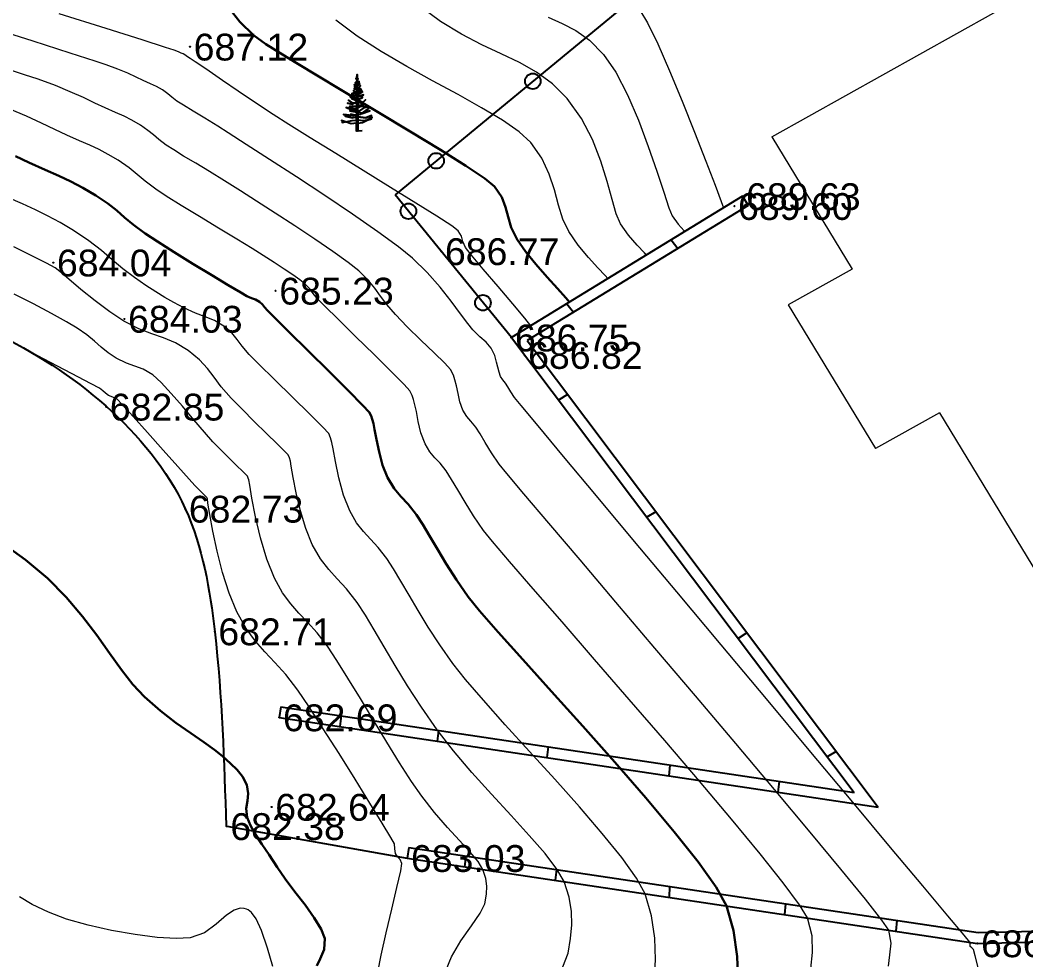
# Model space of a CAD drawing. Header units: feet. Extents: x 3381 to 1374491, y 675186 to 8751562.
# Drawn here: x 675330.81 to 675368.33, y 4375838.04 to 4375873.09 of the extents above; entities that cross this region are included whole.
import ezdxf

# ---------------------------------------------------------------- set-up
doc = ezdxf.new("R2010")
doc.units = ezdxf.units.FT
doc.header["$MEASUREMENT"] = 0
doc.header["$PDMODE"] = 34
doc.header["$PDSIZE"] = 0.01
doc.layers.get('0').update_dxf_attribs({"linetype": 'CONTINUOUS'})
for name, color, linetype in [('0_Point_Height', 2, 'CONTINUOUS'), ('0_Point_Point', 7, 'CONTINUOUS'), ('Aqaclar', 3, 'CONTINUOUS')]:
    doc.layers.add(name, color=color, linetype=linetype)
for name, color, linetype, lineweight in [('ANA HORIZONTAL', 24, 'CONTINUOUS', 30), ('das tikili', 5, 'CONTINUOUS', 0), ('HORIZANTAL', 24, 'CONTINUOUS', 13)]:
    doc.layers.add(name, color=color, linetype=linetype, lineweight=lineweight)
doc.styles.get("Standard").update_dxf_attribs({"font": 'arial.ttf', "height": 2.5})

msp = doc.modelspace()

# ---------------------------------------------------------------- linework, layer by layer
at = {"linetype": 'Continuous'}
for p, q in [((675355.578, 4375875.454, 690.108), (675344.796, 4375866.576, 96.176)), ((675349.136, 4375861.246, 686.749), (675344.796, 4375866.576, 155.937)), ((675357.759, 4375866.517, 689.629), (675349.136, 4375861.246, 686.749)), ((675357.759, 4375866.517, 689.629), (675357.968, 4375866.176, 689.629)), ((675357.968, 4375866.176, 689.629), (675349.721, 4375861.135, 686.875)), ((675355.101, 4375864.892, 526.873), (675355.343, 4375864.571, 514.864)), ((675351.209, 4375862.513, 538.515), (675351.451, 4375862.192, 526.505)), ((675349.136, 4375861.246, 686.749), (675361.93, 4375844.278, 26.213)), ((675349.721, 4375861.135, 673.042), (675362.816, 4375843.741, 22.403)), ((675351.236, 4375859.123, 687.856), (675350.894, 4375858.914, 687.742)), ((675354.524, 4375854.755, 688.021), (675354.186, 4375854.548, 687.908)), ((675357.928, 4375850.234, 688.241), (675357.593, 4375850.029, 688.129)), ((675340.537, 4375847.478, 682.689), (675340.478, 4375847.082, 682.689)), ((675340.537, 4375847.478, 682.689), (675361.93, 4375844.278, 686.22)), ((675342.782, 4375847.142), (675342.733, 4375846.745)), ((675340.478, 4375847.082, 682.689), (675362.816, 4375843.741, 686.376)), ((675346.423, 4375846.597, 219.33), (675346.374, 4375846.2, 219.33)), ((675350.515, 4375845.985), (675350.466, 4375845.588)), ((675361.255, 4375845.815, 688.046), (675360.923, 4375845.613, 687.935)), ((675355.054, 4375845.306), (675355.006, 4375844.909)), ((675359.127, 4375844.697), (675359.078, 4375844.3)), ((675345.314, 4375842.232, 683.035), (675345.255, 4375841.836, 683.035)), ((675345.314, 4375842.232, 683.035), (675366.549, 4375839.056, 686.54)), ((675347.44, 4375841.914), (675347.384, 4375841.518)), ((675345.255, 4375841.836, 683.035), (675366.524, 4375838.655, 686.546)), ((675350.825, 4375841.407), (675350.775, 4375841.01)), ((675355.034, 4375840.778), (675355.019, 4375840.376)), ((675359.36, 4375840.131), (675359.329, 4375839.731)), ((675363.523, 4375839.508), (675363.477, 4375839.111)), ((675366.549, 4375839.056, 686.55), (675384.228, 4375839.519, 688.633)), ((675366.524, 4375838.655, 686.546), (675384.238, 4375839.119, 688.633))]:
    msp.add_line(p, q, dxfattribs=at)
at = {"color": 30, "linetype": 'Continuous'}
msp.add_line((675338.515, 4375843.025, 682.384), (675345.255, 4375841.836, 683.035), dxfattribs=at)
at = {"linetype": 'Continuous'}
for centre in [(675349.937, 4375870.81, 379.396), (675346.332, 4375867.841, 180.832), (675345.296, 4375865.962, 217.111), (675348.076, 4375862.548, 557.12)]:
    msp.add_circle(centre, 0.291, dxfattribs=at)
at = {"color": 30, "linetype": 'Continuous'}
msp.add_open_spline([(675309.312, 4375862.512), (675311.748, 4375863.695), (675316.842, 4375866.167), (675325.708, 4375863.343), (675332.979, 4375860.316), (675337.348, 4375855.067), (675338.299, 4375849.411), (675338.421, 4375845.431), (675338.495, 4375843.017)], degree=3, knots=[0, 0, 0, 0, 7.836941, 16.383664, 26.472949, 31.316468, 36.03358, 43.306752, 43.306752, 43.306752, 43.306752], dxfattribs=at)
at = {"layer": '0_Point_Point'}
for p in [(675337.148, 4375872.096, 687.116), (675357.759, 4375866.517, 689.629), (675357.458, 4375866.151, 689.604), (675346.522, 4375864.466, 686.766), (675332.046, 4375864.043, 684.043), (675340.341, 4375862.994, 685.227), (675334.7, 4375861.946, 684.031), (675349.136, 4375861.246, 686.749), (675349.627, 4375860.596, 686.82), (675334.02, 4375858.669, 682.846), (675336.967, 4375854.863, 682.733), (675338.068, 4375850.289, 682.706), (675340.478, 4375847.082, 682.689), (675340.191, 4375843.745, 682.637), (675338.515, 4375843.025, 682.384), (675345.255, 4375841.836, 683.035), (675366.524, 4375838.655, 686.546)]:
    msp.add_point(p, dxfattribs=at)
at = {"layer": 'ANA HORIZONTAL', "color": 16, "lineweight": 30}
for points, elevation in [([(675351.3, 4375862.568), (675351.166, 4375862.737), (675350.862, 4375863.075), (675350.471, 4375863.505), (675350.051, 4375863.983), (675349.658, 4375864.463), (675349.35, 4375864.902), (675349.131, 4375865.35), (675349.012, 4375865.746), (675348.92, 4375866.116), (675348.778, 4375866.485), (675348.511, 4375866.879), (675348.141, 4375867.185), (675347.44, 4375867.657), (675346.487, 4375868.256), (675345.363, 4375868.94), (675344.147, 4375869.668), (675342.921, 4375870.399), (675341.765, 4375871.092), (675340.758, 4375871.704), (675339.98, 4375872.197), (675339.513, 4375872.527), (675339.004, 4375873.03), (675338.593, 4375873.552)], 687.5), ([(675357.6, 4375837.202), (675357.561, 4375838.163), (675357.425, 4375839.138), (675357.159, 4375840.056), (675356.776, 4375840.75), (675356.104, 4375841.692), (675355.207, 4375842.822), (675354.149, 4375844.082), (675352.992, 4375845.413), (675351.8, 4375846.755), (675350.635, 4375848.05), (675349.563, 4375849.238), (675348.644, 4375850.261), (675347.944, 4375851.06), (675347.525, 4375851.575), (675347.085, 4375852.209), (675346.705, 4375852.805), (675346.375, 4375853.355), (675346.086, 4375853.85), (675345.829, 4375854.282), (675345.596, 4375854.642), (675345.285, 4375855.034), (675345.014, 4375855.321), (675344.763, 4375855.618), (675344.513, 4375856.036), (675344.334, 4375856.491), (675344.199, 4375856.985), (675344.102, 4375857.453), (675344.034, 4375857.827), (675343.989, 4375858.043), (675343.947, 4375858.201), (675343.909, 4375858.326), (675343.836, 4375858.466), (675343.6, 4375858.72), (675343.06, 4375859.264), (675342.338, 4375859.981), (675341.554, 4375860.755), (675340.828, 4375861.47), (675340.282, 4375862.008), (675340.034, 4375862.254), (675339.932, 4375862.377), (675339.854, 4375862.478), (675339.738, 4375862.582), (675339.593, 4375862.664), (675339.447, 4375862.717), (675339.27, 4375862.795), (675339.041, 4375862.928), (675338.577, 4375863.204), (675337.956, 4375863.577), (675337.257, 4375864.002), (675336.557, 4375864.434), (675335.935, 4375864.826), (675335.469, 4375865.134), (675335.037, 4375865.454), (675334.708, 4375865.729), (675334.412, 4375865.986), (675334.078, 4375866.252), (675333.635, 4375866.551), (675333.149, 4375866.837), (675332.704, 4375867.069), (675332.251, 4375867.281), (675331.744, 4375867.507), (675331.136, 4375867.781), (675330.634, 4375868.015)], 685), ([(675341.878, 4375837.816), (675341.999, 4375838.083), (675342.155, 4375838.433), (675342.182, 4375838.839), (675342.045, 4375839.186), (675341.781, 4375839.613), (675341.438, 4375840.089), (675341.061, 4375840.583), (675340.698, 4375841.064), (675340.395, 4375841.501), (675340.096, 4375841.957), (675339.823, 4375842.36), (675339.589, 4375842.72), (675339.405, 4375843.048), (675339.283, 4375843.355), (675339.245, 4375843.689), (675339.286, 4375843.971), (675339.32, 4375844.248), (675339.262, 4375844.568), (675339.108, 4375844.876), (675338.91, 4375845.123), (675338.661, 4375845.361), (675338.354, 4375845.642), (675338.064, 4375845.877), (675337.662, 4375846.159), (675337.173, 4375846.492), (675336.624, 4375846.881), (675336.041, 4375847.331), (675335.449, 4375847.847), (675335.017, 4375848.31), (675334.589, 4375848.861), (675334.146, 4375849.48), (675333.668, 4375850.15), (675333.135, 4375850.852), (675332.528, 4375851.567), (675331.827, 4375852.277), (675331.012, 4375852.963), (675330.119, 4375853.611)], 682.5)]:
    msp.add_lwpolyline(points, dxfattribs=dict(at, elevation=elevation))
at = {"layer": 'Aqaclar', "color": 3}
msp.add_lwpolyline([(675343.57, 4375868.958), (675343.359, 4375868.95), (675343.362, 4375869.244), (675343.155, 4375869.221), (675342.945, 4375869.296), (675342.794, 4375869.35), (675342.945, 4375869.296), (675342.82, 4375869.269), (675342.945, 4375869.296), (675343.199, 4375869.35), (675343.364, 4375869.358), (675343.362, 4375869.244), (675343.408, 4375869.25), (675343.411, 4375868.952), (675343.408, 4375869.25), (675343.584, 4375869.269), (675343.751, 4375869.363), (675343.919, 4375869.407), (675343.751, 4375869.363), (675343.944, 4375869.472), (675343.751, 4375869.363), (675343.609, 4375869.326), (675343.406, 4375869.356), (675343.408, 4375869.25), (675343.406, 4375869.356), (675343.388, 4375869.359), (675343.364, 4375869.358), (675343.365, 4375869.48), (675343.363, 4375869.48), (675343.192, 4375869.44), (675342.933, 4375869.512), (675343.192, 4375869.44), (675343.363, 4375869.48), (675343.365, 4375869.48), (675343.366, 4375869.526), (675343.357, 4375869.529), (675343.142, 4375869.577), (675343.271, 4375869.548), (675343.199, 4375869.537), (675342.87, 4375869.569), (675343.199, 4375869.537), (675343.271, 4375869.548), (675343.366, 4375869.563), (675343.366, 4375869.526), (675343.366, 4375869.563), (675343.404, 4375869.568), (675343.406, 4375869.356), (675343.405, 4375869.481), (675343.407, 4375869.48), (675343.71, 4375869.448), (675343.913, 4375869.537), (675343.71, 4375869.448), (675343.405, 4375869.481), (675343.404, 4375869.568), (675343.515, 4375869.585), (675343.811, 4375869.796), (675343.549, 4375869.61), (675343.571, 4375869.602), (675343.856, 4375869.699), (675343.571, 4375869.602), (675343.464, 4375869.642), (675343.403, 4375869.652), (675343.404, 4375869.568), (675343.403, 4375869.652), (675343.368, 4375869.657), (675343.366, 4375869.563), (675343.368, 4375869.657), (675343.104, 4375869.699), (675343.368, 4375869.657), (675343.368, 4375869.707), (675343.3, 4375869.707), (675342.978, 4375869.828), (675343.3, 4375869.707), (675343.368, 4375869.707), (675343.369, 4375869.809), (675343.281, 4375869.772), (675343.072, 4375869.82), (675343.281, 4375869.772), (675343.401, 4375869.823), (675343.402, 4375869.707), (675343.368, 4375869.707), (675343.402, 4375869.707), (675343.403, 4375869.652), (675343.402, 4375869.707), (675343.483, 4375869.707), (675343.682, 4375869.84), (675343.774, 4375869.901), (675343.682, 4375869.84), (675343.704, 4375869.836), (675343.799, 4375869.853), (675343.704, 4375869.836), (675343.546, 4375869.861), (675343.519, 4375869.873), (675343.401, 4375869.823), (675343.519, 4375869.873), (675343.698, 4375869.95), (675343.519, 4375869.873), (675343.458, 4375869.901), (675343.565, 4375869.925), (675343.458, 4375869.901), (675343.388, 4375869.934), (675343.399, 4375869.928), (675343.4, 4375869.889), (675343.458, 4375869.901), (675343.4, 4375869.889), (675343.401, 4375869.823), (675343.4, 4375869.889), (675343.37, 4375869.882), (675343.369, 4375869.809), (675343.37, 4375869.882), (675343.275, 4375869.861), (675343.098, 4375869.869), (675343.275, 4375869.861), (675343.37, 4375869.882), (675343.372, 4375869.974), (675343.426, 4375869.966), (675343.399, 4375869.97), (675343.399, 4375869.928), (675343.399, 4375869.97), (675343.372, 4375869.974), (675343.199, 4375869.998), (675343.066, 4375870.104), (675343.199, 4375869.998), (675343.263, 4375869.989), (675343.199, 4375869.95), (675343.028, 4375869.99), (675343.199, 4375869.95), (675343.263, 4375869.989), (675343.373, 4375870.057), (675343.372, 4375869.974), (675343.399, 4375869.97), (675343.398, 4375870.033), (675343.559, 4375869.99), (675343.698, 4375870.112), (675343.559, 4375869.99), (675343.398, 4375870.033), (675343.397, 4375870.114), (675343.584, 4375870.201), (675343.357, 4375870.095), (675343.173, 4375870.16), (675343.357, 4375870.095), (675343.373, 4375870.103), (675343.373, 4375870.057), (675343.375, 4375870.215), (675343.357, 4375870.209), (675343.268, 4375870.201), (675343.123, 4375870.225), (675343.268, 4375870.201), (675343.357, 4375870.209), (675343.375, 4375870.215), (675343.396, 4375870.222), (675343.397, 4375870.114), (675343.396, 4375870.222), (675343.616, 4375870.298), (675343.51, 4375870.261), (675343.584, 4375870.257), (675343.432, 4375870.266), (675343.319, 4375870.322), (675343.376, 4375870.294), (675343.375, 4375870.215), (675343.396, 4375870.222), (675343.394, 4375870.316), (675343.268, 4375870.282), (675343.18, 4375870.355), (675343.268, 4375870.282), (675343.376, 4375870.311), (675343.376, 4375870.294), (675343.376, 4375870.311), (675343.477, 4375870.338), (675343.578, 4375870.419), (675343.477, 4375870.338), (675343.394, 4375870.316), (675343.394, 4375870.357), (675343.426, 4375870.355), (675343.552, 4375870.468), (675343.426, 4375870.355), (675343.394, 4375870.357), (675343.376, 4375870.359), (675343.376, 4375870.311), (675343.376, 4375870.359), (675343.237, 4375870.371), (675343.376, 4375870.359), (675343.377, 4375870.374), (675343.249, 4375870.46), (675343.377, 4375870.374), (675343.378, 4375870.486), (675343.382, 4375870.484), (675343.268, 4375870.533), (675343.382, 4375870.484), (675343.489, 4375870.549), (675343.392, 4375870.49), (675343.394, 4375870.357), (675343.393, 4375870.424), (675343.534, 4375870.517), (675343.393, 4375870.424), (675343.391, 4375870.56), (675343.451, 4375870.573), (675343.508, 4375870.638), (675343.451, 4375870.573), (675343.391, 4375870.56), (675343.379, 4375870.558), (675343.378, 4375870.486), (675343.379, 4375870.558), (675343.338, 4375870.549), (675343.287, 4375870.614), (675343.338, 4375870.549), (675343.379, 4375870.558), (675343.38, 4375870.651), (675343.268, 4375870.679), (675343.401, 4375870.646), (675343.489, 4375870.695), (675343.401, 4375870.646), (675343.39, 4375870.649), (675343.391, 4375870.56), (675343.39, 4375870.649), (675343.39, 4375870.693), (675343.47, 4375870.735), (675343.39, 4375870.693), (675343.389, 4375870.766), (675343.42, 4375870.76), (675343.389, 4375870.766), (675343.338, 4375870.776), (675343.381, 4375870.767), (675343.38, 4375870.651), (675343.381, 4375870.695), (675343.338, 4375870.703), (675343.381, 4375870.695), (675343.381, 4375870.725), (675343.306, 4375870.751), (675343.381, 4375870.725), (675343.381, 4375870.767), (675343.382, 4375870.806), (675343.357, 4375870.816), (675343.388, 4375870.804), (675343.42, 4375870.792), (675343.445, 4375870.76), (675343.432, 4375870.776), (675343.464, 4375870.8), (675343.42, 4375870.768), (675343.432, 4375870.776), (675343.42, 4375870.792), (675343.388, 4375870.804), (675343.389, 4375870.766), (675343.388, 4375870.804), (675343.387, 4375870.866), (675343.426, 4375870.897), (675343.392, 4375870.87), (675343.414, 4375870.857), (675343.392, 4375870.87), (675343.383, 4375870.876), (675343.338, 4375870.905), (675343.383, 4375870.876), (675343.384, 4375870.936), (675343.357, 4375870.97), (675343.384, 4375870.936), (675343.385, 4375871.059), (675343.387, 4375870.873), (675343.387, 4375870.866), (675343.387, 4375870.873), (675343.383, 4375870.876), (675343.383, 4375870.862), (675343.387, 4375870.866), (675343.376, 4375870.857), (675343.383, 4375870.862), (675343.382, 4375870.806)], dxfattribs=at)
at = {"layer": 'das tikili', "color": 0, "lineweight": 20}
for p, q in [((675358.854, 4375868.741, 689.594), (675361.852, 4375863.805, 689.594)), ((675361.852, 4375863.805, 689.594), (675359.464, 4375862.469, 689.594)), ((675359.464, 4375862.469, 689.594), (675362.718, 4375857.11, 689.594)), ((675365.107, 4375858.445, 689.594), (675362.718, 4375857.11, 689.594)), ((675365.107, 4375858.445, 689.594), (675370.472, 4375849.608, 689.594))]:
    msp.add_line(p, q, dxfattribs=at)
at = {"layer": 'das tikili', "color": 0, "lineweight": 20, "elevation": 689.594}
msp.add_lwpolyline([(675358.854, 4375868.741), (675375.416, 4375877.999)], dxfattribs=at)
at = {"layer": 'HORIZANTAL', "color": 16, "linetype": 'Continuous', "lineweight": 20}
for points, elevation in [([(675354.176, 4375864.327), (675354.101, 4375864.414), (675353.835, 4375864.693), (675353.512, 4375865.063), (675353.204, 4375865.496), (675353.051, 4375865.859), (675352.893, 4375866.4), (675352.707, 4375867.073), (675352.47, 4375867.832), (675352.159, 4375868.631), (675351.75, 4375869.425), (675351.221, 4375870.167), (675350.673, 4375870.711), (675350.078, 4375871.143), (675349.439, 4375871.504), (675348.758, 4375871.833), (675348.038, 4375872.172), (675347.282, 4375872.561), (675346.493, 4375873.04), (675345.673, 4375873.649)], 688.5), ([(675353.93, 4375873.455), (675354.216, 4375872.993), (675354.598, 4375872.206), (675355.04, 4375871.196), (675355.509, 4375870.063), (675355.971, 4375868.909), (675356.391, 4375867.833), (675356.735, 4375866.937), (675356.968, 4375866.322), (675357.057, 4375866.089), (675357.058, 4375866.088)], 689.5), ([(675349.859, 4375861.688), (675349.639, 4375861.977), (675349.194, 4375862.509), (675348.641, 4375863.154), (675348.09, 4375863.797), (675347.647, 4375864.319), (675347.424, 4375864.605), (675347.326, 4375864.833), (675347.274, 4375865.031), (675347.156, 4375865.235), (675346.913, 4375865.414), (675346.36, 4375865.773), (675345.574, 4375866.267), (675344.631, 4375866.852), (675343.609, 4375867.483), (675342.583, 4375868.114), (675341.631, 4375868.702), (675340.83, 4375869.201), (675340.255, 4375869.567), (675339.594, 4375870.003), (675338.947, 4375870.439), (675338.357, 4375870.841), (675337.864, 4375871.18), (675337.513, 4375871.422), (675337.344, 4375871.537), (675337.159, 4375871.652), (675337.056, 4375871.714), (675337.006, 4375871.754), (675336.955, 4375871.792), (675336.891, 4375871.825), (675336.818, 4375871.859), (675336.716, 4375871.906), (675336.56, 4375871.97), (675336.239, 4375872.073), (675335.364, 4375872.351), (675334.014, 4375872.778), (675332.264, 4375873.327)], 687), ([(675352.738, 4375863.448), (675352.638, 4375863.567), (675352.363, 4375863.854), (675352.01, 4375864.235), (675351.63, 4375864.69), (675351.277, 4375865.199), (675351.055, 4375865.67), (675350.893, 4375866.193), (675350.742, 4375866.754), (675350.553, 4375867.339), (675350.278, 4375867.934), (675349.866, 4375868.523), (675349.427, 4375868.927), (675348.8, 4375869.361), (675348.026, 4375869.822), (675347.146, 4375870.311), (675346.2, 4375870.824), (675345.231, 4375871.36), (675344.28, 4375871.917), (675343.387, 4375872.494), (675342.593, 4375873.088)], 688), ([(675350.51, 4375873.193), (675351.033, 4375872.968), (675351.543, 4375872.702), (675352.054, 4375872.336), (675352.576, 4375871.811), (675353.033, 4375871.148), (675353.469, 4375870.303), (675353.876, 4375869.355), (675354.242, 4375868.38), (675354.56, 4375867.459), (675354.82, 4375866.668), (675355.013, 4375866.087), (675355.131, 4375865.792), (675355.363, 4375865.477), (675355.586, 4375865.232), (675355.612, 4375865.204)], 689), ([(675366.591, 4375837.603), (675366.442, 4375838.189), (675366.379, 4375838.424), (675366.314, 4375838.486), (675366.254, 4375838.544), (675366.249, 4375838.62), (675366.245, 4375838.697), (675366.029, 4375838.957), (675365.424, 4375839.682), (675364.49, 4375840.798), (675363.287, 4375842.236), (675361.873, 4375843.925), (675360.309, 4375845.793), (675358.653, 4375847.771), (675356.966, 4375849.786), (675355.306, 4375851.769), (675353.733, 4375853.648), (675352.307, 4375855.353), (675351.087, 4375856.812), (675350.132, 4375857.956), (675349.503, 4375858.712), (675349.257, 4375859.01), (675349.112, 4375859.228), (675349.002, 4375859.413), (675348.918, 4375859.549), (675348.816, 4375859.669), (675348.728, 4375859.794), (675348.679, 4375859.955), (675348.636, 4375860.147), (675348.587, 4375860.337), (675348.514, 4375860.581), (675348.381, 4375860.85), (675348.191, 4375861.078), (675347.965, 4375861.276), (675347.697, 4375861.532), (675347.51, 4375861.769), (675347.24, 4375862.138), (675346.895, 4375862.604), (675346.478, 4375863.129), (675345.996, 4375863.677), (675345.454, 4375864.212), (675344.926, 4375864.637), (675344.154, 4375865.197), (675343.212, 4375865.848), (675342.176, 4375866.543), (675341.119, 4375867.239), (675340.117, 4375867.89), (675339.245, 4375868.452), (675338.577, 4375868.879), (675338.189, 4375869.128), (675337.702, 4375869.434), (675337.265, 4375869.697), (675336.908, 4375869.911), (675336.659, 4375870.069), (675336.468, 4375870.217), (675336.321, 4375870.342), (675336.125, 4375870.482), (675335.897, 4375870.611), (675335.676, 4375870.715), (675335.398, 4375870.84), (675335.133, 4375870.964), (675334.822, 4375871.107), (675334.456, 4375871.263), (675334.024, 4375871.425), (675333.611, 4375871.56), (675332.675, 4375871.86), (675331.296, 4375872.297), (675329.552, 4375872.844)], 686.5), ([(675363.21, 4375837.804), (675363.256, 4375838.23), (675363.307, 4375838.661), (675363.216, 4375839.15), (675362.958, 4375839.527), (675362.345, 4375840.306), (675361.434, 4375841.422), (675360.286, 4375842.805), (675358.958, 4375844.389), (675357.511, 4375846.106), (675356.002, 4375847.889), (675354.491, 4375849.67), (675353.037, 4375851.381), (675351.698, 4375852.955), (675350.535, 4375854.324), (675349.604, 4375855.422), (675348.966, 4375856.18), (675348.68, 4375856.532), (675348.393, 4375856.954), (675348.162, 4375857.334), (675347.972, 4375857.658), (675347.811, 4375857.913), (675347.629, 4375858.136), (675347.473, 4375858.305), (675347.323, 4375858.542), (675347.213, 4375858.853), (675347.152, 4375859.158), (675347.087, 4375859.446), (675347.025, 4375859.673), (675346.972, 4375859.853), (675346.866, 4375860.056), (675346.655, 4375860.293), (675346.26, 4375860.68), (675345.764, 4375861.153), (675345.252, 4375861.649), (675344.808, 4375862.106), (675344.488, 4375862.482), (675344.253, 4375862.799), (675344.041, 4375863.09), (675343.792, 4375863.391), (675343.446, 4375863.733), (675343.047, 4375864.054), (675342.48, 4375864.462), (675341.801, 4375864.924), (675341.062, 4375865.412), (675340.319, 4375865.893), (675339.625, 4375866.339), (675339.034, 4375866.719), (675338.439, 4375867.096), (675337.875, 4375867.441), (675337.36, 4375867.75), (675336.91, 4375868.019), (675336.538, 4375868.245), (675336.262, 4375868.424), (675335.988, 4375868.631), (675335.783, 4375868.806), (675335.577, 4375868.977), (675335.295, 4375869.171), (675334.979, 4375869.355), (675334.687, 4375869.501), (675334.369, 4375869.644), (675333.977, 4375869.82), (675333.6, 4375869.997), (675333.171, 4375870.197), (675332.682, 4375870.415), (675332.124, 4375870.644), (675331.488, 4375870.881), (675330.978, 4375871.05), (675329.989, 4375871.369)], 686), ([(675360.316, 4375837.724), (675360.377, 4375838.315), (675360.358, 4375838.94), (675360.188, 4375839.603), (675359.889, 4375840.099), (675359.28, 4375840.919), (675358.417, 4375842), (675357.355, 4375843.285), (675356.15, 4375844.711), (675354.859, 4375846.221), (675353.538, 4375847.752), (675352.242, 4375849.247), (675351.027, 4375850.643), (675349.95, 4375851.882), (675349.066, 4375852.904), (675348.432, 4375853.647), (675348.102, 4375854.054), (675347.725, 4375854.602), (675347.408, 4375855.109), (675347.139, 4375855.565), (675346.908, 4375855.958), (675346.704, 4375856.278), (675346.478, 4375856.562), (675346.281, 4375856.77), (675346.099, 4375856.986), (675345.918, 4375857.289), (675345.765, 4375857.694), (675345.663, 4375858.117), (675345.593, 4375858.489), (675345.538, 4375858.744), (675345.486, 4375858.937), (675345.441, 4375859.089), (675345.351, 4375859.261), (675345.133, 4375859.501), (675344.654, 4375859.984), (675344.017, 4375860.614), (675343.324, 4375861.295), (675342.675, 4375861.93), (675342.173, 4375862.424), (675341.919, 4375862.68), (675341.748, 4375862.889), (675341.621, 4375863.062), (675341.437, 4375863.255), (675341.249, 4375863.406), (675340.985, 4375863.591), (675340.661, 4375863.806), (675340.287, 4375864.047), (675339.88, 4375864.309), (675339.47, 4375864.565), (675338.89, 4375864.919), (675338.209, 4375865.331), (675337.496, 4375865.762), (675336.821, 4375866.174), (675336.254, 4375866.526), (675335.866, 4375866.779), (675335.468, 4375867.078), (675335.172, 4375867.332), (675334.873, 4375867.58), (675334.465, 4375867.861), (675334.094, 4375868.08), (675333.754, 4375868.257), (675333.408, 4375868.419), (675333.021, 4375868.591), (675332.557, 4375868.8), (675332.106, 4375869.011), (675331.605, 4375869.246), (675331.047, 4375869.501), (675330.424, 4375869.771)], 685.5), ([(675354.478, 4375837.355), (675354.513, 4375838.056), (675354.488, 4375838.852), (675354.371, 4375839.688), (675354.13, 4375840.509), (675353.808, 4375841.091), (675353.257, 4375841.854), (675352.528, 4375842.753), (675351.676, 4375843.743), (675350.754, 4375844.779), (675349.814, 4375845.818), (675348.91, 4375846.813), (675348.096, 4375847.721), (675347.424, 4375848.498), (675346.947, 4375849.097), (675346.462, 4375849.792), (675346.034, 4375850.453), (675345.655, 4375851.073), (675345.318, 4375851.646), (675345.016, 4375852.163), (675344.742, 4375852.619), (675344.489, 4375853.006), (675344.167, 4375853.421), (675343.88, 4375853.732), (675343.616, 4375854.014), (675343.363, 4375854.34), (675343.109, 4375854.784), (675342.877, 4375855.372), (675342.7, 4375856.02), (675342.571, 4375856.63), (675342.486, 4375857.103), (675342.441, 4375857.342), (675342.394, 4375857.514), (675342.321, 4375857.671), (675342.103, 4375857.903), (675341.613, 4375858.393), (675340.971, 4375859.025), (675340.3, 4375859.685), (675339.721, 4375860.256), (675339.357, 4375860.624), (675339.097, 4375860.928), (675338.908, 4375861.183), (675338.707, 4375861.42), (675338.411, 4375861.673), (675338.058, 4375861.885), (675337.717, 4375862.023), (675337.348, 4375862.156), (675336.912, 4375862.357), (675336.549, 4375862.554), (675336.213, 4375862.747), (675335.875, 4375862.954), (675335.504, 4375863.195), (675335.072, 4375863.489), (675334.637, 4375863.816), (675334.243, 4375864.148), (675333.84, 4375864.492), (675333.377, 4375864.854), (675332.805, 4375865.241), (675332.299, 4375865.542), (675331.835, 4375865.791), (675331.378, 4375866.013), (675330.895, 4375866.233), (675330.352, 4375866.474)], 684.5), ([(675351.062, 4375837.776), (675351.252, 4375838.292), (675351.346, 4375838.838), (675351.397, 4375839.345), (675351.385, 4375839.846), (675351.293, 4375840.374), (675351.101, 4375840.962), (675350.839, 4375841.423), (675350.392, 4375842.005), (675349.807, 4375842.682), (675349.128, 4375843.429), (675348.4, 4375844.222), (675347.668, 4375845.034), (675346.976, 4375845.842), (675346.37, 4375846.619), (675345.78, 4375847.463), (675345.259, 4375848.267), (675344.798, 4375849.021), (675344.389, 4375849.717), (675344.022, 4375850.346), (675343.689, 4375850.9), (675343.381, 4375851.371), (675342.99, 4375851.875), (675342.642, 4375852.253), (675342.321, 4375852.596), (675342.013, 4375852.992), (675341.704, 4375853.531), (675341.463, 4375854.126), (675341.265, 4375854.793), (675341.11, 4375855.456), (675340.996, 4375856.036), (675340.924, 4375856.456), (675340.892, 4375856.64), (675340.856, 4375856.763), (675340.806, 4375856.877), (675340.684, 4375857.004), (675340.398, 4375857.286), (675340.001, 4375857.674), (675339.547, 4375858.119), (675339.089, 4375858.575), (675338.681, 4375858.994), (675338.315, 4375859.414), (675338.044, 4375859.772), (675337.797, 4375860.098), (675337.501, 4375860.419), (675337.084, 4375860.765), (675336.608, 4375861.057), (675336.164, 4375861.242), (675335.717, 4375861.391), (675335.234, 4375861.574), (675334.682, 4375861.86), (675334.156, 4375862.211), (675333.605, 4375862.624), (675333.077, 4375863.048), (675332.622, 4375863.429), (675332.285, 4375863.714), (675332.117, 4375863.85), (675331.957, 4375863.941), (675331.791, 4375864.021), (675331.59, 4375864.124), (675331.169, 4375864.34), (675330.578, 4375864.639)], 684), ([(675346.708, 4375837.671), (675346.898, 4375838.156), (675347.254, 4375838.755), (675347.647, 4375839.31), (675347.978, 4375839.781), (675348.145, 4375840.128), (675348.205, 4375840.488), (675348.222, 4375840.787), (675348.182, 4375841.077), (675348.072, 4375841.415), (675347.898, 4375841.704), (675347.598, 4375842.063), (675347.204, 4375842.49), (675346.75, 4375842.98), (675346.269, 4375843.532), (675345.792, 4375844.141), (675345.409, 4375844.699), (675344.967, 4375845.387), (675344.488, 4375846.162), (675343.993, 4375846.977), (675343.503, 4375847.787), (675343.039, 4375848.546), (675342.622, 4375849.211), (675342.274, 4375849.735), (675341.886, 4375850.242), (675341.536, 4375850.635), (675341.212, 4375850.974), (675340.904, 4375851.321), (675340.603, 4375851.735), (675340.299, 4375852.278), (675340.014, 4375852.984), (675339.778, 4375853.779), (675339.592, 4375854.569), (675339.457, 4375855.256), (675339.374, 4375855.745), (675339.343, 4375855.939), (675339.32, 4375856.012), (675339.291, 4375856.082), (675339.161, 4375856.211), (675338.85, 4375856.513), (675338.438, 4375856.921), (675338.005, 4375857.364), (675337.682, 4375857.724), (675337.291, 4375858.184), (675336.869, 4375858.685), (675336.449, 4375859.169), (675336.066, 4375859.579), (675335.756, 4375859.857), (675335.402, 4375860.068), (675335.091, 4375860.183), (675334.772, 4375860.291), (675334.395, 4375860.478), (675334.093, 4375860.684), (675333.837, 4375860.895), (675333.586, 4375861.117), (675333.301, 4375861.352), (675332.941, 4375861.605), (675332.543, 4375861.84), (675331.976, 4375862.149), (675331.303, 4375862.502), (675330.589, 4375862.869)], 683.5), ([(675344.156, 4375837.577), (675344.277, 4375838.217), (675344.463, 4375839.044), (675344.673, 4375839.929), (675344.868, 4375840.743), (675345.008, 4375841.356), (675345.054, 4375841.64), (675344.987, 4375841.78), (675344.889, 4375841.883), (675344.81, 4375842.004), (675344.79, 4375842.185), (675344.772, 4375842.367), (675344.641, 4375842.601), (675344.319, 4375843.136), (675343.857, 4375843.891), (675343.303, 4375844.784), (675342.708, 4375845.733), (675342.12, 4375846.657), (675341.59, 4375847.473), (675341.167, 4375848.099), (675340.721, 4375848.683), (675340.317, 4375849.135), (675339.944, 4375849.525), (675339.59, 4375849.924), (675339.244, 4375850.4), (675338.894, 4375851.026), (675338.609, 4375851.714), (675338.365, 4375852.492), (675338.162, 4375853.289), (675338.003, 4375854.033), (675337.888, 4375854.654), (675337.818, 4375855.079), (675337.794, 4375855.238), (675337.776, 4375855.287), (675337.702, 4375855.359), (675337.53, 4375855.528), (675337.328, 4375855.733), (675337.113, 4375855.971), (675336.69, 4375856.444), (675336.145, 4375857.056), (675335.561, 4375857.709), (675335.024, 4375858.307), (675334.618, 4375858.753), (675334.429, 4375858.949), (675334.272, 4375859.026), (675334.108, 4375859.095), (675333.996, 4375859.176), (675333.897, 4375859.263), (675333.766, 4375859.36), (675333.458, 4375859.527), (675332.723, 4375859.915), (675331.682, 4375860.461), (675330.458, 4375861.102)], 683), ([(675340.233, 4375837.799), (675340.033, 4375838.482), (675339.814, 4375839.138), (675339.614, 4375839.571), (675339.444, 4375839.806), (675339.319, 4375839.907), (675339.253, 4375839.937), (675339.173, 4375839.96), (675339.018, 4375839.967), (675338.796, 4375839.9), (675338.505, 4375839.704), (675338.123, 4375839.372), (675337.686, 4375839.052), (675337.156, 4375838.861), (675336.627, 4375838.836), (675335.92, 4375838.88), (675335.096, 4375838.985), (675334.217, 4375839.139), (675333.345, 4375839.336), (675332.541, 4375839.564), (675331.866, 4375839.815), (675331.26, 4375840.108), (675330.784, 4375840.396)], 682)]:
    msp.add_lwpolyline(points, dxfattribs=dict(at, elevation=elevation))

# ---------------------------------------------------------------- texts
at = {"layer": '0_Point_Height', "color": 0}
for s, p in [('687.12', (675337.284, 4375871.582, 687.116)), ('689.63', (675357.895, 4375866.003, 689.629)), ('689.60', (675357.594, 4375865.637, 689.604)), ('686.77', (675346.658, 4375863.952, 686.766)), ('684.04', (675332.182, 4375863.529, 684.043)), ('685.23', (675340.477, 4375862.48, 685.227)), ('684.03', (675334.836, 4375861.432, 684.031)), ('686.75', (675349.272, 4375860.732, 686.749)), ('686.82', (675349.763, 4375860.082, 686.82)), ('682.85', (675334.156, 4375858.155, 682.846)), ('682.73', (675337.103, 4375854.349, 682.733)), ('682.71', (675338.204, 4375849.775, 682.706)), ('682.69', (675340.614, 4375846.568, 682.689)), ('682.64', (675340.327, 4375843.231, 682.637)), ('682.38', (675338.651, 4375842.511, 682.384)), ('683.03', (675345.391, 4375841.322, 683.035)), ('686.55', (675366.66, 4375838.141, 686.546))]:
    msp.add_text(s, height=1, dxfattribs=at).set_placement(p)

doc.saveas('drawing.dxf')
